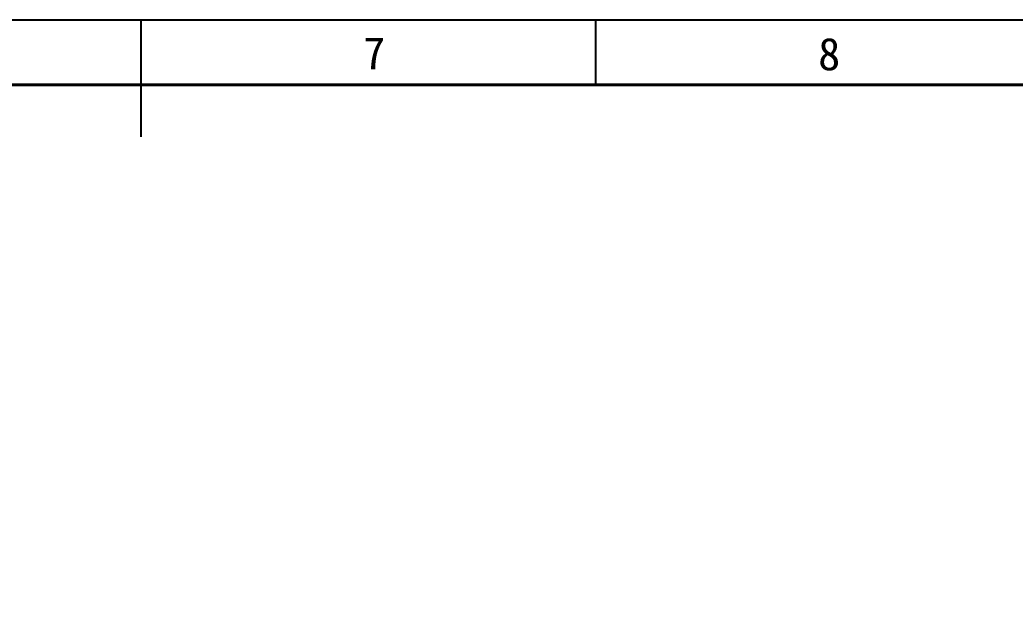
# Model space of a CAD drawing. Header units: millimetres. Extents: x 0 to 87554, y -20854 to 20404.
# Drawn here: x 13180 to 18213, y -4368 to -1349 of the extents above; entities that cross this region are included whole.
import ezdxf

# ---------------------------------------------------------------- set-up
doc = ezdxf.new("R2010")
doc.units = ezdxf.units.MM
doc.layers.get('0').update_dxf_attribs({"lineweight": 15})
doc.layers.add('FORM', color=7, linetype='Continuous')
doc.styles.add('KEHUA', font='STFANGSO.TTF')

# ---------------------------------------------------------------- blocks, each defined once
blk = doc.blocks.new('WET5Y56YRFTWEDFWRW536T4TE4RWEFWE')
at = {"layer": 'FORM', "color": 4}
for p, q in [((164412.3, -36495.1), (164412.3, -37086.1)), ((166710.9, -36495.1), (166710.9, -36823.5))]:
    blk.add_line(p, q, dxfattribs=at)
at = {"layer": 'FORM', "color": 6}
blk.add_lwpolyline([(150620.8, -36495.1), (178203.8, -36495.1), (178203.8, -56000.2), (150620.8, -56000.2)], close=True, dxfattribs=at)
at = {"layer": 'FORM', "color": 8, "lineweight": 40}
blk.add_lwpolyline([(150949.1, -55671.9), (177875.4, -55671.9), (177875.4, -36823.5), (150949.1, -36823.5)], close=True, dxfattribs=at)
at = {"layer": 'FORM', "color": 4, "style": 'KEHUA'}
for s, p in [('7', (165537, -36745.2)), ('8', (167837.8, -36749.5))]:
    blk.add_text(s, height=164.2, dxfattribs=at).set_placement(p)

msp = doc.modelspace()

# ---------------------------------------------------------------- block references
at = {"lineweight": -3}
msp.add_blockref('WET5Y56YRFTWEDFWRW536T4TE4RWEFWE', (-150620.774, 35145.742), dxfattribs=at)

doc.saveas('drawing.dxf')
